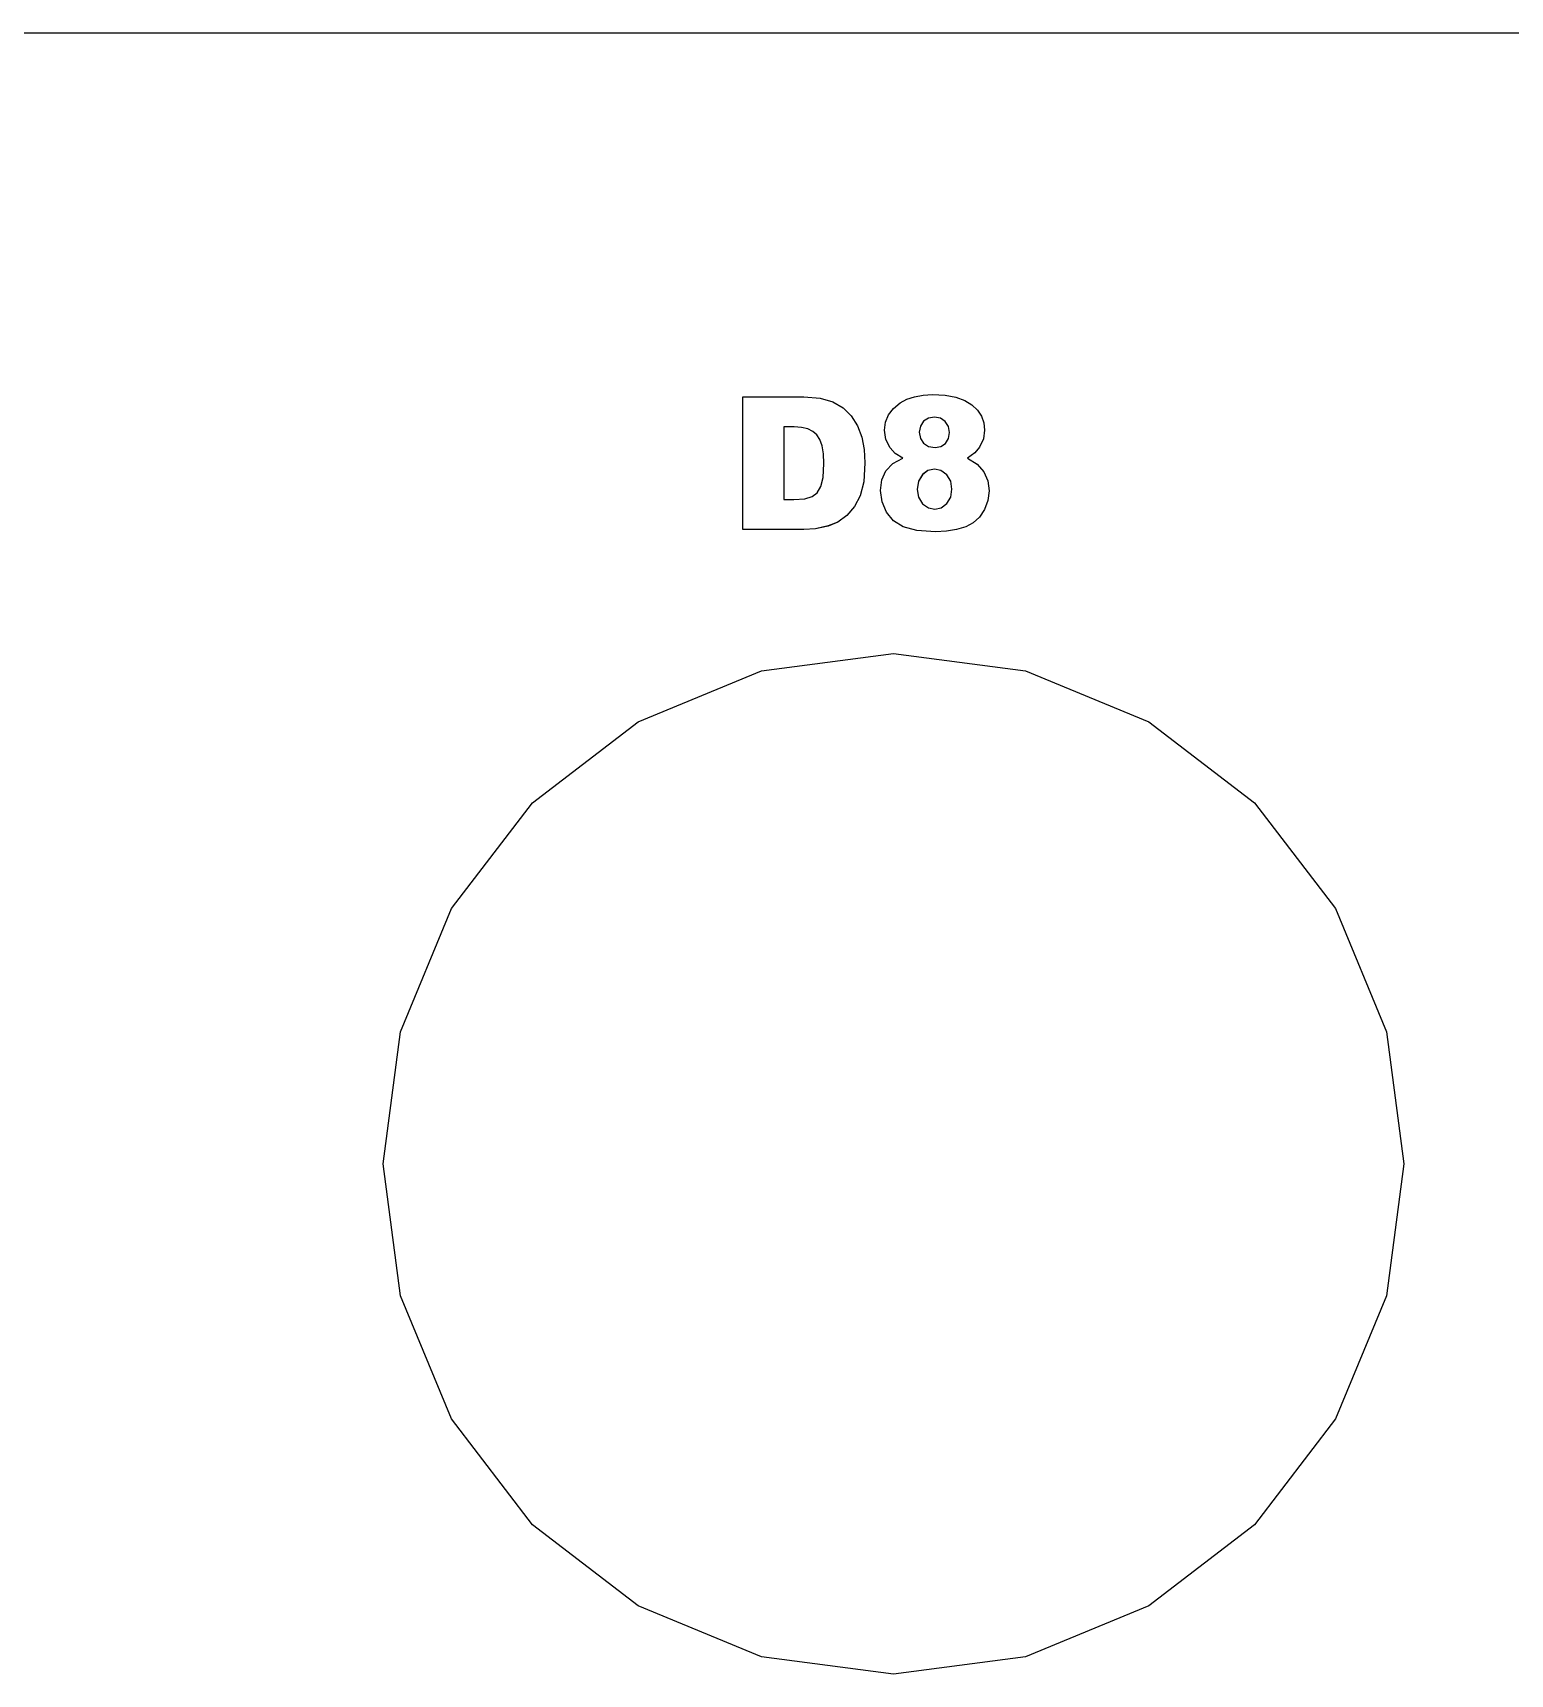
# Model space of a CAD drawing. Header units: metres. Extents: x 0 to 5.2, y 0 to 2.14.
# Drawn here: x 2.119 to 2.843, y 1.338 to 2.142 of the extents above; entities that cross this region are included whole.
import ezdxf

# ---------------------------------------------------------------- set-up
doc = ezdxf.new("R2010")
doc.units = ezdxf.units.M

msp = doc.modelspace()

# ---------------------------------------------------------------- linework, layer by layer
at = {"layer": 'D8'}
for p, q in [((2.46673, 1.96365, 0.06259), (2.49657, 1.96365, 0.06259)), ((2.46673, 1.89865, 0.06259), (2.46673, 1.96365, 0.06259)), ((2.46673, 1.96365, 0.09459), (2.49657, 1.96365, 0.09459)), ((2.46673, 1.89865, 0.09459), (2.46673, 1.96365, 0.09459)), ((2.46673, 1.96365, 0.06259), (2.46673, 1.96365, 0.09459)), ((2.49657, 1.96365, 0.06259), (2.50455, 1.96305, 0.06259)), ((2.49657, 1.96365, 0.09459), (2.50455, 1.96305, 0.09459)), ((2.49657, 1.96365, 0.06259), (2.49657, 1.96365, 0.09459)), ((2.50455, 1.96305, 0.06259), (2.51083, 1.96126, 0.06259)), ((2.50455, 1.96305, 0.09459), (2.51083, 1.96126, 0.09459)), ((2.50455, 1.96305, 0.06259), (2.50455, 1.96305, 0.09459)), ((2.54384, 1.96077, 0.06259), (2.54707, 1.96252, 0.06259)), ((2.54384, 1.96077, 0.09459), (2.54707, 1.96251, 0.09459)), ((2.54707, 1.96252, 0.06259), (2.55079, 1.96376, 0.06259)), ((2.54707, 1.96251, 0.09459), (2.55079, 1.96376, 0.09459)), ((2.54707, 1.96252, 0.06259), (2.54707, 1.96251, 0.09459)), ((2.55079, 1.96376, 0.06259), (2.55498, 1.96451, 0.06259)), ((2.55079, 1.96376, 0.09459), (2.55498, 1.96451, 0.09459)), ((2.55079, 1.96376, 0.06259), (2.55079, 1.96376, 0.09459)), ((2.55498, 1.96451, 0.06259), (2.55967, 1.96476, 0.06259)), ((2.55498, 1.96451, 0.09459), (2.55967, 1.96476, 0.09459)), ((2.55498, 1.96451, 0.06259), (2.55498, 1.96451, 0.09459)), ((2.55967, 1.96476, 0.06259), (2.56576, 1.96445, 0.06259)), ((2.55967, 1.96476, 0.09459), (2.56576, 1.96445, 0.09459)), ((2.55967, 1.96476, 0.06259), (2.55967, 1.96476, 0.09459)), ((2.56576, 1.96445, 0.06259), (2.571, 1.96352, 0.06259)), ((2.56576, 1.96445, 0.09459), (2.571, 1.96352, 0.09459)), ((2.56576, 1.96445, 0.06259), (2.56576, 1.96445, 0.09459)), ((2.571, 1.96352, 0.06259), (2.57539, 1.96197, 0.06259)), ((2.571, 1.96352, 0.09459), (2.57539, 1.96197, 0.09459)), ((2.571, 1.96352, 0.06259), (2.571, 1.96352, 0.09459)), ((2.57539, 1.96197, 0.06259), (2.57893, 1.95979, 0.06259)), ((2.57539, 1.96197, 0.09459), (2.57893, 1.95979, 0.09459)), ((2.57539, 1.96197, 0.06259), (2.57539, 1.96197, 0.09459)), ((2.51083, 1.96126, 0.06259), (2.51579, 1.95834, 0.06259)), ((2.51083, 1.96126, 0.09459), (2.51579, 1.95834, 0.09459)), ((2.51083, 1.96126, 0.06259), (2.51083, 1.96126, 0.09459)), ((2.51579, 1.95834, 0.06259), (2.51981, 1.95439, 0.06259)), ((2.51579, 1.95834, 0.09459), (2.51981, 1.95438, 0.09459)), ((2.51579, 1.95834, 0.06259), (2.51579, 1.95834, 0.09459)), ((2.51981, 1.95439, 0.06259), (2.52286, 1.94954, 0.06259)), ((2.51981, 1.95439, 0.06259), (2.51981, 1.95438, 0.09459)), ((2.51981, 1.95438, 0.09459), (2.52286, 1.94954, 0.09459)), ((2.53665, 1.95132, 0.06259), (2.53808, 1.95484, 0.06259)), ((2.53665, 1.95132, 0.09459), (2.53808, 1.95484, 0.09459)), ((2.53808, 1.95484, 0.06259), (2.54048, 1.95799, 0.06259)), ((2.53808, 1.95484, 0.09459), (2.54048, 1.95799, 0.09459)), ((2.53808, 1.95484, 0.06259), (2.53808, 1.95484, 0.09459)), ((2.54048, 1.95799, 0.06259), (2.54384, 1.96077, 0.06259)), ((2.54048, 1.95799, 0.09459), (2.54384, 1.96077, 0.09459)), ((2.54048, 1.95799, 0.06259), (2.54048, 1.95799, 0.09459)), ((2.54384, 1.96077, 0.06259), (2.54384, 1.96077, 0.09459)), ((2.56055, 1.95376, 0.06259), (2.55758, 1.95325, 0.06259)), ((2.56055, 1.95376, 0.09459), (2.55758, 1.95325, 0.09459)), ((2.5635, 1.95324, 0.06259), (2.56055, 1.95376, 0.06259)), ((2.5635, 1.95324, 0.09459), (2.56055, 1.95376, 0.09459)), ((2.56055, 1.95376, 0.06259), (2.56055, 1.95376, 0.09459)), ((2.57893, 1.95979, 0.06259), (2.58166, 1.95715, 0.06259)), ((2.57893, 1.95979, 0.09459), (2.58166, 1.95715, 0.09459)), ((2.57893, 1.95979, 0.06259), (2.57893, 1.95979, 0.09459)), ((2.58166, 1.95715, 0.06259), (2.5836, 1.95419, 0.06259)), ((2.58166, 1.95715, 0.09459), (2.5836, 1.95418, 0.09459)), ((2.58166, 1.95715, 0.06259), (2.58166, 1.95715, 0.09459)), ((2.5836, 1.95419, 0.06259), (2.58477, 1.9509, 0.06259)), ((2.5836, 1.95419, 0.06259), (2.5836, 1.95418, 0.09459)), ((2.5836, 1.95418, 0.09459), (2.58477, 1.9509, 0.09459)), ((2.48682, 1.94893, 0.06259), (2.48682, 1.91342, 0.06259)), ((2.49183, 1.94893, 0.06259), (2.48682, 1.94893, 0.06259)), ((2.48682, 1.94893, 0.09459), (2.48682, 1.91342, 0.09459)), ((2.49183, 1.94893, 0.09459), (2.48682, 1.94893, 0.09459)), ((2.48682, 1.94893, 0.06259), (2.48682, 1.94893, 0.09459)), ((2.49545, 1.94869, 0.06259), (2.49183, 1.94893, 0.06259)), ((2.49545, 1.94869, 0.09459), (2.49183, 1.94893, 0.09459)), ((2.49183, 1.94893, 0.06259), (2.49183, 1.94893, 0.09459)), ((2.49852, 1.94798, 0.06259), (2.49545, 1.94869, 0.06259)), ((2.49852, 1.94798, 0.09459), (2.49545, 1.94869, 0.09459)), ((2.49545, 1.94869, 0.06259), (2.49545, 1.94869, 0.09459)), ((2.50104, 1.94679, 0.06259), (2.49852, 1.94798, 0.06259)), ((2.50104, 1.94679, 0.09459), (2.49852, 1.94798, 0.09459)), ((2.49852, 1.94798, 0.06259), (2.49852, 1.94798, 0.09459)), ((2.503, 1.94512, 0.06259), (2.50104, 1.94679, 0.06259)), ((2.503, 1.94512, 0.09459), (2.50104, 1.94679, 0.09459)), ((2.50104, 1.94679, 0.06259), (2.50104, 1.94679, 0.09459)), ((2.52286, 1.94954, 0.06259), (2.52495, 1.94397, 0.06259)), ((2.52286, 1.94954, 0.09459), (2.52495, 1.94396, 0.09459)), ((2.52286, 1.94954, 0.06259), (2.52286, 1.94954, 0.09459)), ((2.53617, 1.94742, 0.06259), (2.53665, 1.95132, 0.06259)), ((2.53617, 1.94742, 0.09459), (2.53665, 1.95132, 0.09459)), ((2.53683, 1.94275, 0.06259), (2.53617, 1.94742, 0.06259)), ((2.53683, 1.94274, 0.09459), (2.53617, 1.94742, 0.09459)), ((2.53617, 1.94742, 0.06259), (2.53617, 1.94742, 0.09459)), ((2.53665, 1.95132, 0.06259), (2.53665, 1.95132, 0.09459)), ((2.55366, 1.94934, 0.06259), (2.55315, 1.94636, 0.06259)), ((2.55366, 1.94933, 0.09459), (2.55315, 1.94636, 0.09459)), ((2.55315, 1.94636, 0.06259), (2.55367, 1.94332, 0.06259)), ((2.55315, 1.94636, 0.09459), (2.55367, 1.94332, 0.09459)), ((2.55315, 1.94636, 0.06259), (2.55315, 1.94636, 0.09459)), ((2.55521, 1.9517, 0.06259), (2.55366, 1.94934, 0.06259)), ((2.55521, 1.9517, 0.09459), (2.55366, 1.94933, 0.09459)), ((2.55366, 1.94934, 0.06259), (2.55366, 1.94933, 0.09459)), ((2.55758, 1.95325, 0.06259), (2.55521, 1.9517, 0.06259)), ((2.55758, 1.95325, 0.09459), (2.55521, 1.9517, 0.09459)), ((2.55521, 1.9517, 0.06259), (2.55521, 1.9517, 0.09459)), ((2.55758, 1.95325, 0.06259), (2.55758, 1.95325, 0.09459)), ((2.56587, 1.95166, 0.06259), (2.5635, 1.95324, 0.06259)), ((2.56587, 1.95166, 0.09459), (2.5635, 1.95324, 0.09459)), ((2.5635, 1.95324, 0.06259), (2.5635, 1.95324, 0.09459)), ((2.56744, 1.94924, 0.06259), (2.56587, 1.95166, 0.06259)), ((2.56744, 1.94923, 0.09459), (2.56587, 1.95166, 0.09459)), ((2.56587, 1.95166, 0.06259), (2.56587, 1.95166, 0.09459)), ((2.56796, 1.94618, 0.06259), (2.56744, 1.94924, 0.06259)), ((2.56744, 1.94924, 0.06259), (2.56744, 1.94923, 0.09459)), ((2.56796, 1.94618, 0.09459), (2.56744, 1.94923, 0.09459)), ((2.56746, 1.94325, 0.06259), (2.56796, 1.94618, 0.06259)), ((2.56746, 1.94324, 0.09459), (2.56796, 1.94618, 0.09459)), ((2.56796, 1.94618, 0.06259), (2.56796, 1.94618, 0.09459)), ((2.58516, 1.94729, 0.06259), (2.58454, 1.94305, 0.06259)), ((2.58516, 1.94729, 0.09459), (2.58454, 1.94304, 0.09459)), ((2.58477, 1.9509, 0.06259), (2.58516, 1.94729, 0.06259)), ((2.58477, 1.9509, 0.09459), (2.58516, 1.94729, 0.09459)), ((2.58477, 1.9509, 0.06259), (2.58477, 1.9509, 0.09459)), ((2.58516, 1.94729, 0.06259), (2.58516, 1.94729, 0.09459)), ((2.50448, 1.9428, 0.06259), (2.503, 1.94512, 0.06259)), ((2.50448, 1.9428, 0.09459), (2.503, 1.94512, 0.09459)), ((2.503, 1.94512, 0.06259), (2.503, 1.94512, 0.09459)), ((2.50553, 1.93968, 0.06259), (2.50448, 1.9428, 0.06259)), ((2.50553, 1.93967, 0.09459), (2.50448, 1.9428, 0.09459)), ((2.50448, 1.9428, 0.06259), (2.50448, 1.9428, 0.09459)), ((2.50616, 1.93573, 0.06259), (2.50553, 1.93968, 0.06259)), ((2.50553, 1.93968, 0.06259), (2.50553, 1.93967, 0.09459)), ((2.50616, 1.93573, 0.09459), (2.50553, 1.93967, 0.09459)), ((2.52495, 1.94397, 0.06259), (2.52615, 1.93785, 0.06259)), ((2.52495, 1.94397, 0.06259), (2.52495, 1.94396, 0.09459)), ((2.52495, 1.94396, 0.09459), (2.52615, 1.93785, 0.09459)), ((2.52615, 1.93785, 0.06259), (2.52654, 1.93137, 0.06259)), ((2.52615, 1.93785, 0.09459), (2.52654, 1.93137, 0.09459)), ((2.52615, 1.93785, 0.06259), (2.52615, 1.93785, 0.09459)), ((2.53883, 1.93865, 0.06259), (2.53683, 1.94275, 0.06259)), ((2.53683, 1.94275, 0.06259), (2.53683, 1.94274, 0.09459)), ((2.53883, 1.93864, 0.09459), (2.53683, 1.94274, 0.09459)), ((2.54135, 1.93598, 0.06259), (2.53883, 1.93865, 0.06259)), ((2.53883, 1.93865, 0.06259), (2.53883, 1.93864, 0.09459)), ((2.54135, 1.93598, 0.09459), (2.53883, 1.93864, 0.09459)), ((2.55367, 1.94332, 0.06259), (2.55525, 1.94093, 0.06259)), ((2.55367, 1.94332, 0.09459), (2.55525, 1.94093, 0.09459)), ((2.55367, 1.94332, 0.06259), (2.55367, 1.94332, 0.09459)), ((2.55525, 1.94093, 0.06259), (2.55771, 1.93938, 0.06259)), ((2.55525, 1.94093, 0.09459), (2.55771, 1.93938, 0.09459)), ((2.55525, 1.94093, 0.06259), (2.55525, 1.94093, 0.09459)), ((2.55771, 1.93938, 0.06259), (2.56086, 1.93887, 0.06259)), ((2.55771, 1.93938, 0.09459), (2.56086, 1.93887, 0.09459)), ((2.55771, 1.93938, 0.06259), (2.55771, 1.93938, 0.09459)), ((2.56086, 1.93887, 0.06259), (2.56369, 1.93938, 0.06259)), ((2.56086, 1.93887, 0.09459), (2.56369, 1.93938, 0.09459)), ((2.56086, 1.93887, 0.06259), (2.56086, 1.93887, 0.09459)), ((2.56369, 1.93938, 0.06259), (2.56596, 1.94091, 0.06259)), ((2.56369, 1.93938, 0.09459), (2.56596, 1.9409, 0.09459)), ((2.56369, 1.93938, 0.06259), (2.56369, 1.93938, 0.09459)), ((2.56596, 1.94091, 0.06259), (2.56746, 1.94325, 0.06259)), ((2.56596, 1.9409, 0.09459), (2.56746, 1.94324, 0.09459)), ((2.56596, 1.94091, 0.06259), (2.56596, 1.9409, 0.09459)), ((2.56746, 1.94325, 0.06259), (2.56746, 1.94324, 0.09459)), ((2.58268, 1.93909, 0.06259), (2.58028, 1.9363, 0.06259)), ((2.58268, 1.93909, 0.09459), (2.58028, 1.93629, 0.09459)), ((2.58454, 1.94305, 0.06259), (2.58268, 1.93909, 0.06259)), ((2.58454, 1.94304, 0.09459), (2.58268, 1.93909, 0.09459)), ((2.58268, 1.93909, 0.06259), (2.58268, 1.93909, 0.09459)), ((2.58454, 1.94305, 0.06259), (2.58454, 1.94304, 0.09459)), ((2.50599, 1.92425, 0.06259), (2.50637, 1.93097, 0.06259)), ((2.50599, 1.92425, 0.09459), (2.50637, 1.93097, 0.09459)), ((2.50637, 1.93097, 0.06259), (2.50616, 1.93573, 0.06259)), ((2.50637, 1.93097, 0.09459), (2.50616, 1.93573, 0.09459)), ((2.50616, 1.93573, 0.06259), (2.50616, 1.93573, 0.09459)), ((2.50637, 1.93097, 0.06259), (2.50637, 1.93097, 0.09459)), ((2.52654, 1.93137, 0.06259), (2.52595, 1.92212, 0.06259)), ((2.52654, 1.93137, 0.09459), (2.52595, 1.92212, 0.09459)), ((2.52654, 1.93137, 0.06259), (2.52654, 1.93137, 0.09459)), ((2.53683, 1.92745, 0.06259), (2.54021, 1.93097, 0.06259)), ((2.53683, 1.92745, 0.09459), (2.54021, 1.93097, 0.09459)), ((2.54021, 1.93097, 0.06259), (2.54503, 1.93359, 0.06259)), ((2.54021, 1.93097, 0.09459), (2.54503, 1.93359, 0.09459)), ((2.54021, 1.93097, 0.06259), (2.54021, 1.93097, 0.09459)), ((2.54503, 1.93359, 0.06259), (2.54135, 1.93598, 0.06259)), ((2.54503, 1.93359, 0.09459), (2.54135, 1.93598, 0.09459)), ((2.54135, 1.93598, 0.06259), (2.54135, 1.93598, 0.09459)), ((2.54503, 1.93359, 0.06259), (2.54503, 1.93359, 0.09459)), ((2.58028, 1.9363, 0.06259), (2.57682, 1.93359, 0.06259)), ((2.58028, 1.93629, 0.09459), (2.57682, 1.93359, 0.09459)), ((2.57682, 1.93359, 0.06259), (2.58143, 1.93065, 0.06259)), ((2.57682, 1.93359, 0.09459), (2.58143, 1.93065, 0.09459)), ((2.57682, 1.93359, 0.06259), (2.57682, 1.93359, 0.09459)), ((2.58028, 1.9363, 0.06259), (2.58028, 1.93629, 0.09459)), ((2.58143, 1.93065, 0.06259), (2.58469, 1.9269, 0.06259)), ((2.58143, 1.93065, 0.09459), (2.58469, 1.92689, 0.09459)), ((2.58143, 1.93065, 0.06259), (2.58143, 1.93065, 0.09459)), ((2.50486, 1.91969, 0.06259), (2.50599, 1.92425, 0.06259)), ((2.50486, 1.91969, 0.09459), (2.50599, 1.92425, 0.09459)), ((2.50599, 1.92425, 0.06259), (2.50599, 1.92425, 0.09459)), ((2.52595, 1.92212, 0.06259), (2.52417, 1.91521, 0.06259)), ((2.52595, 1.92212, 0.09459), (2.52417, 1.91521, 0.09459)), ((2.52595, 1.92212, 0.06259), (2.52595, 1.92212, 0.09459)), ((2.53417, 1.91776, 0.06259), (2.53484, 1.92304, 0.06259)), ((2.53417, 1.91776, 0.09459), (2.53484, 1.92304, 0.09459)), ((2.53484, 1.92304, 0.06259), (2.53683, 1.92745, 0.06259)), ((2.53484, 1.92304, 0.09459), (2.53683, 1.92745, 0.09459)), ((2.53484, 1.92304, 0.06259), (2.53484, 1.92304, 0.09459)), ((2.53683, 1.92745, 0.06259), (2.53683, 1.92745, 0.09459)), ((2.5528, 1.92244, 0.06259), (2.55217, 1.91838, 0.06259)), ((2.5528, 1.92244, 0.09459), (2.55217, 1.91838, 0.09459)), ((2.55468, 1.92557, 0.06259), (2.5528, 1.92244, 0.06259)), ((2.55468, 1.92556, 0.09459), (2.5528, 1.92244, 0.09459)), ((2.5528, 1.92244, 0.06259), (2.5528, 1.92244, 0.09459)), ((2.5574, 1.92756, 0.06259), (2.55468, 1.92557, 0.06259)), ((2.5574, 1.92756, 0.09459), (2.55468, 1.92556, 0.09459)), ((2.55468, 1.92557, 0.06259), (2.55468, 1.92556, 0.09459)), ((2.56055, 1.92823, 0.06259), (2.5574, 1.92756, 0.06259)), ((2.56055, 1.92822, 0.09459), (2.5574, 1.92756, 0.09459)), ((2.5574, 1.92756, 0.06259), (2.5574, 1.92756, 0.09459)), ((2.56376, 1.92754, 0.06259), (2.56055, 1.92823, 0.06259)), ((2.56055, 1.92823, 0.06259), (2.56055, 1.92822, 0.09459)), ((2.56376, 1.92754, 0.09459), (2.56055, 1.92822, 0.09459)), ((2.56656, 1.92548, 0.06259), (2.56376, 1.92754, 0.06259)), ((2.56656, 1.92548, 0.09459), (2.56376, 1.92754, 0.09459)), ((2.56376, 1.92754, 0.06259), (2.56376, 1.92754, 0.09459)), ((2.56851, 1.92234, 0.06259), (2.56656, 1.92548, 0.06259)), ((2.56851, 1.92234, 0.09459), (2.56656, 1.92548, 0.09459)), ((2.56656, 1.92548, 0.06259), (2.56656, 1.92548, 0.09459)), ((2.56915, 1.91843, 0.06259), (2.56851, 1.92234, 0.06259)), ((2.56915, 1.91843, 0.09459), (2.56851, 1.92234, 0.09459)), ((2.56851, 1.92234, 0.06259), (2.56851, 1.92234, 0.09459)), ((2.58469, 1.9269, 0.06259), (2.58664, 1.92251, 0.06259)), ((2.58469, 1.9269, 0.06259), (2.58469, 1.92689, 0.09459)), ((2.58469, 1.92689, 0.09459), (2.58664, 1.9225, 0.09459)), ((2.58664, 1.92251, 0.06259), (2.58729, 1.91767, 0.06259)), ((2.58664, 1.92251, 0.06259), (2.58664, 1.9225, 0.09459)), ((2.58664, 1.9225, 0.09459), (2.58729, 1.91767, 0.09459)), ((2.49174, 1.91342, 0.06259), (2.49713, 1.91377, 0.06259)), ((2.49174, 1.91342, 0.09459), (2.49713, 1.91376, 0.09459)), ((2.49713, 1.91377, 0.06259), (2.5007, 1.91481, 0.06259)), ((2.49713, 1.91376, 0.09459), (2.5007, 1.91481, 0.09459)), ((2.49713, 1.91377, 0.06259), (2.49713, 1.91376, 0.09459)), ((2.5007, 1.91481, 0.06259), (2.50307, 1.91673, 0.06259)), ((2.5007, 1.91481, 0.09459), (2.50307, 1.91673, 0.09459)), ((2.5007, 1.91481, 0.06259), (2.5007, 1.91481, 0.09459)), ((2.50307, 1.91673, 0.06259), (2.50486, 1.91969, 0.06259)), ((2.50307, 1.91673, 0.09459), (2.50486, 1.91969, 0.09459)), ((2.50307, 1.91673, 0.06259), (2.50307, 1.91673, 0.09459)), ((2.50486, 1.91969, 0.06259), (2.50486, 1.91969, 0.09459)), ((2.52417, 1.91521, 0.06259), (2.52134, 1.90994, 0.06259)), ((2.52417, 1.91521, 0.09459), (2.52134, 1.90993, 0.09459)), ((2.52417, 1.91521, 0.06259), (2.52417, 1.91521, 0.09459)), ((2.53488, 1.91219, 0.06259), (2.53417, 1.91776, 0.06259)), ((2.53488, 1.91218, 0.09459), (2.53417, 1.91776, 0.09459)), ((2.53417, 1.91776, 0.06259), (2.53417, 1.91776, 0.09459)), ((2.55217, 1.91838, 0.06259), (2.55283, 1.91448, 0.06259)), ((2.55217, 1.91838, 0.09459), (2.55283, 1.91447, 0.09459)), ((2.55217, 1.91838, 0.06259), (2.55217, 1.91838, 0.09459)), ((2.55283, 1.91448, 0.06259), (2.55479, 1.91135, 0.06259)), ((2.55283, 1.91448, 0.06259), (2.55283, 1.91447, 0.09459)), ((2.55283, 1.91447, 0.09459), (2.55479, 1.91135, 0.09459)), ((2.56658, 1.9114, 0.06259), (2.56851, 1.91454, 0.06259)), ((2.56658, 1.9114, 0.09459), (2.56851, 1.91454, 0.09459)), ((2.56851, 1.91454, 0.06259), (2.56915, 1.91843, 0.06259)), ((2.56851, 1.91454, 0.09459), (2.56915, 1.91843, 0.09459)), ((2.56851, 1.91454, 0.06259), (2.56851, 1.91454, 0.09459)), ((2.56915, 1.91843, 0.06259), (2.56915, 1.91843, 0.09459)), ((2.58729, 1.91767, 0.06259), (2.58673, 1.91296, 0.06259)), ((2.58729, 1.91767, 0.09459), (2.58673, 1.91296, 0.09459)), ((2.58729, 1.91767, 0.06259), (2.58729, 1.91767, 0.09459)), ((2.48682, 1.91342, 0.06259), (2.49174, 1.91342, 0.06259)), ((2.48682, 1.91342, 0.09459), (2.49174, 1.91342, 0.09459)), ((2.48682, 1.91342, 0.06259), (2.48682, 1.91342, 0.09459)), ((2.49174, 1.91342, 0.06259), (2.49174, 1.91342, 0.09459)), ((2.51759, 1.90559, 0.06259), (2.51322, 1.90236, 0.06259)), ((2.51759, 1.90559, 0.09459), (2.51322, 1.90236, 0.09459)), ((2.52134, 1.90994, 0.06259), (2.51759, 1.90559, 0.06259)), ((2.52134, 1.90993, 0.09459), (2.51759, 1.90559, 0.09459)), ((2.51759, 1.90559, 0.06259), (2.51759, 1.90559, 0.09459)), ((2.52134, 1.90994, 0.06259), (2.52134, 1.90993, 0.09459)), ((2.53701, 1.90716, 0.06259), (2.53488, 1.91219, 0.06259)), ((2.53488, 1.91219, 0.06259), (2.53488, 1.91218, 0.09459)), ((2.53701, 1.90716, 0.09459), (2.53488, 1.91218, 0.09459)), ((2.5405, 1.903, 0.06259), (2.53701, 1.90716, 0.06259)), ((2.5405, 1.903, 0.09459), (2.53701, 1.90716, 0.09459)), ((2.53701, 1.90716, 0.06259), (2.53701, 1.90716, 0.09459)), ((2.55479, 1.91135, 0.06259), (2.55759, 1.90931, 0.06259)), ((2.55479, 1.91135, 0.09459), (2.55759, 1.90931, 0.09459)), ((2.55479, 1.91135, 0.06259), (2.55479, 1.91135, 0.09459)), ((2.55759, 1.90931, 0.06259), (2.56077, 1.90863, 0.06259)), ((2.55759, 1.90931, 0.09459), (2.56077, 1.90863, 0.09459)), ((2.55759, 1.90931, 0.06259), (2.55759, 1.90931, 0.09459)), ((2.56077, 1.90863, 0.06259), (2.56384, 1.90932, 0.06259)), ((2.56077, 1.90863, 0.09459), (2.56384, 1.90932, 0.09459)), ((2.56077, 1.90863, 0.06259), (2.56077, 1.90863, 0.09459)), ((2.56384, 1.90932, 0.06259), (2.56658, 1.9114, 0.06259)), ((2.56384, 1.90932, 0.09459), (2.56658, 1.9114, 0.09459)), ((2.56384, 1.90932, 0.06259), (2.56384, 1.90932, 0.09459)), ((2.56658, 1.9114, 0.06259), (2.56658, 1.9114, 0.09459)), ((2.58505, 1.90856, 0.06259), (2.58255, 1.90481, 0.06259)), ((2.58505, 1.90856, 0.09459), (2.58255, 1.90481, 0.09459)), ((2.58673, 1.91296, 0.06259), (2.58505, 1.90856, 0.06259)), ((2.58673, 1.91296, 0.09459), (2.58505, 1.90856, 0.09459)), ((2.58505, 1.90856, 0.06259), (2.58505, 1.90856, 0.09459)), ((2.58673, 1.91296, 0.06259), (2.58673, 1.91296, 0.09459)), ((2.49657, 1.89865, 0.06259), (2.46673, 1.89865, 0.06259)), ((2.49657, 1.89865, 0.09459), (2.46673, 1.89865, 0.09459)), ((2.46673, 1.89865, 0.06259), (2.46673, 1.89865, 0.09459)), ((2.50225, 1.8991, 0.06259), (2.49657, 1.89865, 0.06259)), ((2.50225, 1.89909, 0.09459), (2.49657, 1.89865, 0.09459)), ((2.49657, 1.89865, 0.06259), (2.49657, 1.89865, 0.09459)), ((2.50854, 1.90043, 0.06259), (2.50225, 1.8991, 0.06259)), ((2.50854, 1.90042, 0.09459), (2.50225, 1.89909, 0.09459)), ((2.50225, 1.8991, 0.06259), (2.50225, 1.89909, 0.09459)), ((2.51322, 1.90236, 0.06259), (2.50854, 1.90043, 0.06259)), ((2.51322, 1.90236, 0.09459), (2.50854, 1.90042, 0.09459)), ((2.50854, 1.90043, 0.06259), (2.50854, 1.90042, 0.09459)), ((2.51322, 1.90236, 0.06259), (2.51322, 1.90236, 0.09459)), ((2.5453, 1.89998, 0.06259), (2.5405, 1.903, 0.06259)), ((2.5453, 1.89998, 0.09459), (2.5405, 1.903, 0.09459)), ((2.5405, 1.903, 0.06259), (2.5405, 1.903, 0.09459)), ((2.55197, 1.89815, 0.06259), (2.5453, 1.89998, 0.06259)), ((2.55197, 1.89815, 0.09459), (2.5453, 1.89998, 0.09459)), ((2.5453, 1.89998, 0.06259), (2.5453, 1.89998, 0.09459)), ((2.56108, 1.89754, 0.06259), (2.55197, 1.89815, 0.06259)), ((2.56108, 1.89754, 0.09459), (2.55197, 1.89815, 0.09459)), ((2.55197, 1.89815, 0.06259), (2.55197, 1.89815, 0.09459)), ((2.56642, 1.89782, 0.06259), (2.56108, 1.89754, 0.06259)), ((2.56642, 1.89781, 0.09459), (2.56108, 1.89754, 0.09459)), ((2.56108, 1.89754, 0.06259), (2.56108, 1.89754, 0.09459)), ((2.57144, 1.89863, 0.06259), (2.56642, 1.89782, 0.06259)), ((2.57144, 1.89863, 0.09459), (2.56642, 1.89781, 0.09459)), ((2.56642, 1.89782, 0.06259), (2.56642, 1.89781, 0.09459)), ((2.57589, 1.90002, 0.06259), (2.57144, 1.89863, 0.06259)), ((2.57589, 1.90002, 0.09459), (2.57144, 1.89863, 0.09459)), ((2.57144, 1.89863, 0.06259), (2.57144, 1.89863, 0.09459)), ((2.57955, 1.90202, 0.06259), (2.57589, 1.90002, 0.06259)), ((2.57955, 1.90202, 0.09459), (2.57589, 1.90002, 0.09459)), ((2.57589, 1.90002, 0.06259), (2.57589, 1.90002, 0.09459)), ((2.58255, 1.90481, 0.06259), (2.57955, 1.90202, 0.06259)), ((2.58255, 1.90481, 0.09459), (2.57955, 1.90202, 0.09459)), ((2.57955, 1.90202, 0.06259), (2.57955, 1.90202, 0.09459)), ((2.58255, 1.90481, 0.06259), (2.58255, 1.90481, 0.09459))]:
    msp.add_line(p, q, dxfattribs=at)
at = {"layer": 'EXTRUDER_SIDE'}
for p, q in [((0, 2.142, 0.0626), (5.204, 2.142, 0.0626)), ((0, 2.142, 0.0001), (5.204, 2.142, 0.0001)), ((2.4758, 1.82948, 0.06259), (2.5405, 1.838, 0.06259)), ((2.4758, 1.82948, 0.00009), (2.5405, 1.838, 0.00009)), ((2.5405, 1.838, 0.06259), (2.5405, 1.838, 0.00009)), ((2.5405, 1.838, 0.06259), (2.6052, 1.82948, 0.06259)), ((2.5405, 1.838, 0.00009), (2.6052, 1.82948, 0.00009)), ((2.4155, 1.8045, 0.06258), (2.4758, 1.82948, 0.06259)), ((2.4155, 1.80451, 0.00008), (2.4758, 1.82948, 0.00009)), ((2.4758, 1.82948, 0.06259), (2.4758, 1.82948, 0.00009)), ((2.6052, 1.82948, 0.06259), (2.6052, 1.82948, 0.00009)), ((2.6052, 1.82948, 0.06259), (2.6655, 1.8045, 0.06258)), ((2.6052, 1.82948, 0.00009), (2.6655, 1.80451, 0.00008)), ((2.36372, 1.76478, 0.00008), (2.4155, 1.80451, 0.00008)), ((2.36372, 1.76477, 0.06258), (2.4155, 1.8045, 0.06258)), ((2.4155, 1.8045, 0.06258), (2.4155, 1.80451, 0.00008)), ((2.6655, 1.8045, 0.06258), (2.6655, 1.80451, 0.00008)), ((2.6655, 1.80451, 0.00008), (2.71728, 1.76478, 0.00008)), ((2.6655, 1.8045, 0.06258), (2.71728, 1.76477, 0.06258)), ((2.32399, 1.713, 0.00008), (2.36372, 1.76478, 0.00008)), ((2.32399, 1.713, 0.06258), (2.36372, 1.76477, 0.06258)), ((2.36372, 1.76477, 0.06258), (2.36372, 1.76478, 0.00008)), ((2.71728, 1.76477, 0.06258), (2.71728, 1.76478, 0.00008)), ((2.71728, 1.76478, 0.00008), (2.75701, 1.713, 0.00008)), ((2.71728, 1.76477, 0.06258), (2.75701, 1.713, 0.06258)), ((2.29902, 1.6527, 0.06258), (2.32399, 1.713, 0.06258)), ((2.29902, 1.6527, 0.00008), (2.32399, 1.713, 0.00008)), ((2.32399, 1.713, 0.06258), (2.32399, 1.713, 0.00008)), ((2.75701, 1.713, 0.06258), (2.75701, 1.713, 0.00008)), ((2.75701, 1.713, 0.06258), (2.78198, 1.6527, 0.06258)), ((2.75701, 1.713, 0.00008), (2.78198, 1.6527, 0.00008)), ((2.2905, 1.588, 0.06257), (2.29902, 1.6527, 0.06258)), ((2.2905, 1.588, 0.00007), (2.29902, 1.6527, 0.00008)), ((2.29902, 1.6527, 0.06258), (2.29902, 1.6527, 0.00008)), ((2.78198, 1.6527, 0.06258), (2.78198, 1.6527, 0.00008)), ((2.78198, 1.6527, 0.06258), (2.7905, 1.588, 0.06257)), ((2.78198, 1.6527, 0.00008), (2.7905, 1.588, 0.00007)), ((2.2905, 1.588, 0.06257), (2.2905, 1.588, 0.00007)), ((2.29902, 1.52329, 0.06257), (2.2905, 1.588, 0.06257)), ((2.29902, 1.5233, 0.00007), (2.2905, 1.588, 0.00007)), ((2.7905, 1.588, 0.06257), (2.78198, 1.52329, 0.06257)), ((2.7905, 1.588, 0.00007), (2.78198, 1.5233, 0.00007)), ((2.7905, 1.588, 0.06257), (2.7905, 1.588, 0.00007)), ((2.29902, 1.52329, 0.06257), (2.29902, 1.5233, 0.00007)), ((2.32399, 1.463, 0.00007), (2.29902, 1.5233, 0.00007)), ((2.32399, 1.463, 0.06257), (2.29902, 1.52329, 0.06257)), ((2.78198, 1.5233, 0.00007), (2.75701, 1.463, 0.00007)), ((2.78198, 1.52329, 0.06257), (2.75701, 1.463, 0.06257)), ((2.78198, 1.52329, 0.06257), (2.78198, 1.5233, 0.00007)), ((2.32399, 1.463, 0.06257), (2.32399, 1.463, 0.00007)), ((2.36372, 1.41122, 0.06257), (2.32399, 1.463, 0.06257)), ((2.36372, 1.41122, 0.00007), (2.32399, 1.463, 0.00007)), ((2.75701, 1.463, 0.06257), (2.71728, 1.41122, 0.06257)), ((2.75701, 1.463, 0.00007), (2.71728, 1.41122, 0.00007)), ((2.75701, 1.463, 0.06257), (2.75701, 1.463, 0.00007)), ((2.36372, 1.41122, 0.06257), (2.36372, 1.41122, 0.00007)), ((2.4155, 1.37149, 0.06256), (2.36372, 1.41122, 0.06257)), ((2.4155, 1.37149, 0.00006), (2.36372, 1.41122, 0.00007)), ((2.71728, 1.41122, 0.06257), (2.6655, 1.37149, 0.06256)), ((2.71728, 1.41122, 0.00007), (2.6655, 1.37149, 0.00006)), ((2.71728, 1.41122, 0.06257), (2.71728, 1.41122, 0.00007)), ((2.4155, 1.37149, 0.06256), (2.4155, 1.37149, 0.00006)), ((2.4758, 1.34652, 0.06256), (2.4155, 1.37149, 0.06256)), ((2.4758, 1.34652, 0.00006), (2.4155, 1.37149, 0.00006)), ((2.6655, 1.37149, 0.06256), (2.6052, 1.34652, 0.06256)), ((2.6655, 1.37149, 0.00006), (2.6052, 1.34652, 0.00006)), ((2.6655, 1.37149, 0.06256), (2.6655, 1.37149, 0.00006)), ((2.4758, 1.34652, 0.06256), (2.4758, 1.34652, 0.00006)), ((2.5405, 1.338, 0.06256), (2.4758, 1.34652, 0.06256)), ((2.5405, 1.338, 0.00006), (2.4758, 1.34652, 0.00006)), ((2.6052, 1.34652, 0.06256), (2.5405, 1.338, 0.06256)), ((2.6052, 1.34652, 0.00006), (2.5405, 1.338, 0.00006)), ((2.6052, 1.34652, 0.06256), (2.6052, 1.34652, 0.00006)), ((2.5405, 1.338, 0.06256), (2.5405, 1.338, 0.00006))]:
    msp.add_line(p, q, dxfattribs=at)

doc.saveas('drawing.dxf')
